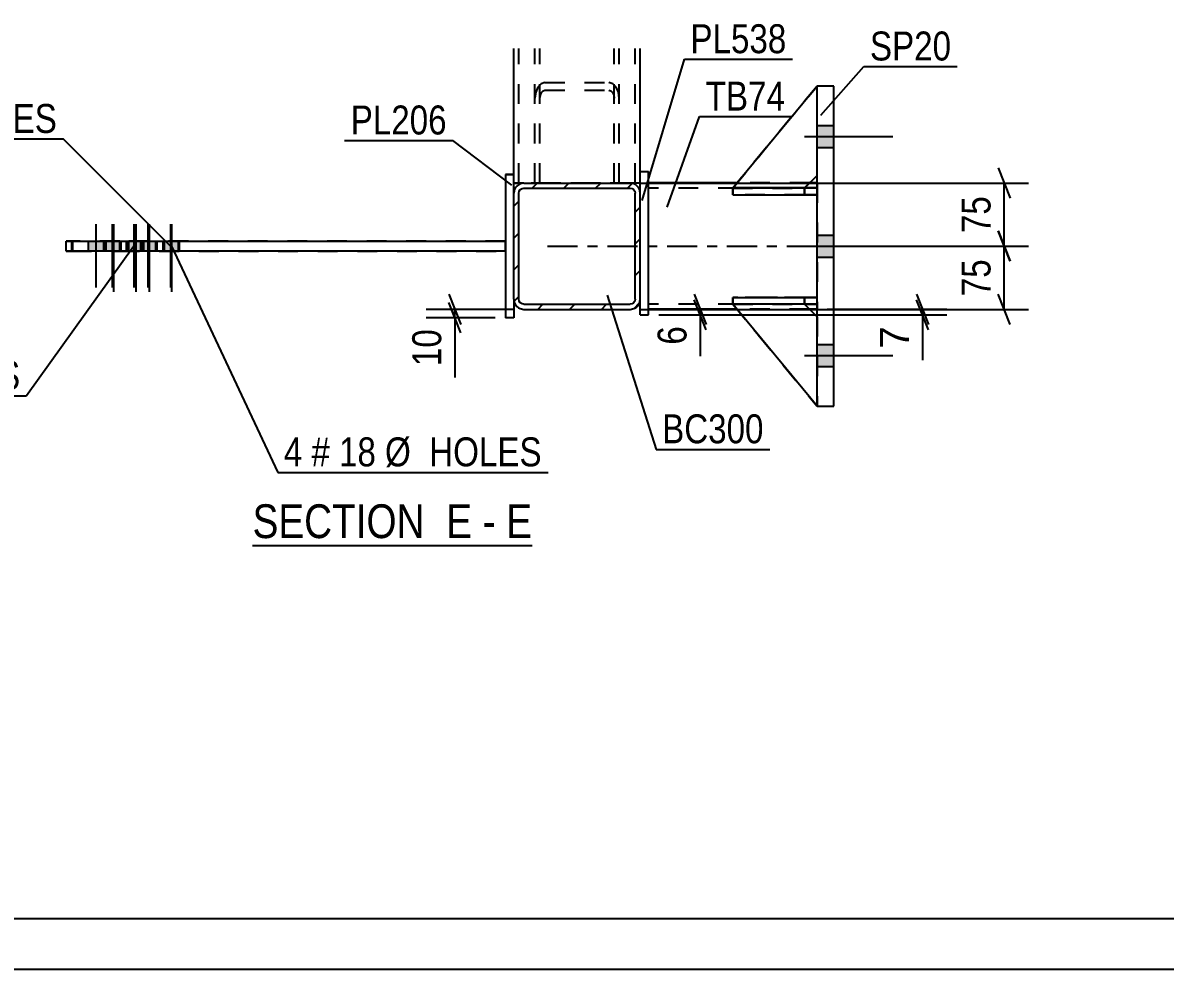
# Model space of a CAD drawing. Header units: millimetres. Extents: x -123 to 718, y -398 to 196.
# Drawn here: x 95.4 to 208.5, y -398.3 to -304.6 of the extents above; entities that cross this region are included whole.
import ezdxf

# ---------------------------------------------------------------- set-up
doc = ezdxf.new("R2010")
doc.units = ezdxf.units.MM
doc.linetypes.add('DXK_LINE_DOT2', pattern=[3.9198, 1.9599, -1.9599])
doc.linetypes.add('DXK_LINE_DOT3', pattern=[5.9187, 2.979, -0.9799, 0.9799, -0.9799])
doc.styles.add('Arial', font='ARIAL.TTF', dxfattribs={"height": 0.2})
doc.styles.add('Arial Narrow', font='ARIALN.TTF', dxfattribs={"height": 0.2})

# ---------------------------------------------------------------- blocks, each defined once
blk = doc.blocks.new('Unknown-318464438-1115')
at = {"color": 5, "linetype": 'Continuous'}
for p, q in [((-117.51, -393.29), (713.49, -393.29)), ((-122.51, -398.29), (718.49, -398.29))]:
    blk.add_line(p, q, dxfattribs=at)
blk = doc.blocks.new('Unknown-318464438-14 - 1231')
at = {"color": 6, "linetype": 'Continuous'}
blk.add_line((118.17, -356.38), (145.82, -356.38), dxfattribs=at)
at = {"color": 0, "linetype": 'Continuous'}
for points in [[(136.28, -355.63), (136.28, -352.13), (118.17, -352.13), (118.17, -355.63)], [(139.89, -355.63), (139.89, -352.13), (137.33, -352.13), (137.33, -355.63)], [(142.21, -355.63), (142.21, -352.13), (140.94, -352.13), (140.94, -355.63)], [(145.82, -355.63), (145.82, -352.13), (143.26, -352.13), (143.26, -355.63)]]:
    blk.add_wipeout(points, dxfattribs=at)
at = {"color": 7, "linetype": 'Continuous', "style": 'Arial Narrow'}
for s, p in [('SECTION ', (118.17, -355.63)), ('E', (137.33, -355.63)), ('E', (143.26, -355.63)), ('-', (140.94, -355.63))]:
    blk.add_text(s, height=3.34, dxfattribs=at).set_placement(p)
blk = doc.blocks.new('Part-318464438-1234 - 1231')
at = {"color": 2, "linetype": 'Continuous'}
for p, q in [((144.02, -319.66), (144.02, -307.2)), ((156.52, -320.5), (156.52, -307.2)), ((144.64, -320.5), (144.02, -320.5)), ((145.02, -320.5), (144.64, -320.5)), ((155.9, -320.5), (155.52, -320.5)), ((156.44, -320.5), (155.9, -320.5)), ((156.52, -320.5), (156.44, -320.5)), ((156.52, -320.5), (156.52, -320.5))]:
    blk.add_line(p, q, dxfattribs=at)
at = {"color": 7, "linetype": 'DXK_LINE_DOT2'}
for p, q in [((144.52, -320.5), (144.52, -307.2)), ((156.02, -320.5), (156.02, -307.2)), ((144.02, -320.5), (144.02, -319.66)), ((144.02, -320.5), (144.02, -320.5)), ((144.02, -320.5), (144.09, -320.5)), ((144.09, -320.5), (144.64, -320.5)), ((144.52, -320.5), (144.66, -320.5)), ((144.52, -320.5), (144.56, -320.5)), ((144.56, -320.5), (144.64, -320.5)), ((156.52, -320.5), (144.64, -320.5)), ((156.02, -320.5), (145.02, -320.5)), ((155.52, -320.5), (145.02, -320.5)), ((156.52, -320.5), (156.52, -320.5))]:
    blk.add_line(p, q, dxfattribs=at)
blk = doc.blocks.new('Part-318464438-1284 - 1231')
at = {"color": 2, "linetype": 'Continuous'}
for p, q in [((174.02, -342.57), (174.02, -310.9)), ((175.69, -310.9), (174.02, -310.9)), ((175.69, -342.57), (175.69, -310.9)), ((174.02, -342.57), (175.69, -342.57))]:
    blk.add_line(p, q, dxfattribs=at)
blk = doc.blocks.new('Part-318464438-1235 - 1231')
at = {"color": 7, "linetype": 'DXK_LINE_DOT2'}
for p, q in [((146.1, -320.5), (146.1, -307.2)), ((146.6, -320.5), (146.6, -307.2)), ((153.93, -320.5), (153.93, -307.2)), ((154.43, -320.5), (154.43, -307.2)), ((146.72, -310.67), (146.39, -311)), ((147.1, -310.55), (146.72, -310.67)), ((147.1, -310.55), (153.43, -310.55)), ((153.82, -310.67), (153.43, -310.55)), ((154.14, -311), (153.82, -310.67)), ((146.18, -311.5), (146.1, -312.09)), ((146.39, -311), (146.18, -311.5)), ((146.6, -312.09), (146.64, -311.8)), ((146.64, -311.8), (146.75, -311.55)), ((146.75, -311.55), (146.91, -311.38)), ((146.91, -311.38), (147.1, -311.32)), ((147.1, -311.32), (153.43, -311.32)), ((153.43, -311.32), (153.63, -311.38)), ((153.63, -311.38), (153.79, -311.55)), ((153.79, -311.55), (153.9, -311.8)), ((153.9, -311.8), (153.93, -312.09)), ((154.36, -311.5), (154.14, -311)), ((154.43, -312.09), (154.36, -311.5)), ((146.1, -320.5), (146.6, -320.5)), ((146.1, -320.5), (146.18, -320.5)), ((146.18, -320.5), (146.72, -320.5)), ((146.6, -320.5), (154.43, -320.5)), ((154.43, -320.5), (153.93, -320.5)), ((154.43, -320.5), (154.43, -320.5))]:
    blk.add_line(p, q, dxfattribs=at)
blk = doc.blocks.new('Part-318464438-1408 - 1231')
at = {"color": 7, "linetype": 'DXK_LINE_DOT2'}
for p, q in [((165.69, -321.65), (165.69, -320.98)), ((165.69, -320.98), (172.77, -320.98)), ((174.02, -320.98), (165.69, -320.98)), ((172.77, -321.65), (165.69, -321.65)), ((165.69, -321.65), (174.02, -321.65)), ((172.77, -321.65), (172.77, -320.98)), ((172.77, -320.98), (174.02, -320.98)), ((174.02, -321.65), (172.77, -321.65)), ((174.02, -321.65), (174.02, -320.98)), ((174.02, -321.65), (174.02, -320.98)), ((174.02, -320.98), (174.02, -320.98)), ((174.02, -321.65), (174.02, -321.65))]:
    blk.add_line(p, q, dxfattribs=at)
blk = doc.blocks.new('Part-318464438-1263 - 1231')
at = {"linetype": 'Continuous'}
h = blk.add_hatch(dxfattribs=at)
h.set_pattern_fill('', scale=0.7, style=0, pattern_type=0)
h.set_pattern_definition([(45, (155.901, -332.9228), (-1.57154, 1.57154), [])])
h.paths.add_polyline_path([(155.52, -333), (155.9, -332.92), (156.23, -332.71), (156.44, -332.38), (156.52, -332), (156.52, -321.5), (156.44, -321.12), (156.23, -320.79), (155.9, -320.58), (155.52, -320.5), (145.02, -320.5), (144.64, -320.58), (144.31, -320.79), (144.09, -321.12), (144.02, -321.5), (144.02, -332), (144.09, -332.38), (144.31, -332.71), (144.64, -332.92), (145.02, -333)])
h.paths.add_polyline_path([(145.02, -332.5), (144.83, -332.46), (144.66, -332.35), (144.56, -332.19), (144.52, -332), (144.52, -321.5), (144.56, -321.31), (144.66, -321.15), (144.83, -321.04), (145.02, -321), (155.52, -321), (155.71, -321.04), (155.87, -321.15), (155.98, -321.31), (156.02, -321.5), (156.02, -332), (155.98, -332.19), (155.87, -332.35), (155.71, -332.46), (155.52, -332.5)])
at = {"color": 2, "linetype": 'Continuous'}
for p, q in [((145.02, -320.5), (144.64, -320.58)), ((145.02, -320.5), (145.02, -320.5)), ((145.02, -320.5), (155.52, -320.5)), ((155.52, -320.5), (155.52, -320.5)), ((155.9, -320.58), (155.52, -320.5)), ((144.09, -321.12), (144.02, -321.5)), ((144.02, -321.5), (144.02, -321.5)), ((144.02, -332), (144.02, -321.5)), ((144.52, -321.5), (144.56, -321.31)), ((144.52, -321.5), (144.52, -321.5)), ((144.52, -332), (144.52, -321.5)), ((144.56, -321.31), (144.66, -321.15)), ((144.66, -321.15), (144.83, -321.04)), ((144.83, -321.04), (145.02, -321)), ((145.02, -321), (145.02, -321)), ((145.02, -321), (155.52, -321)), ((155.52, -321), (155.52, -321)), ((155.52, -321), (155.71, -321.04)), ((155.71, -321.04), (155.87, -321.15)), ((155.87, -321.15), (155.98, -321.31)), ((155.98, -321.31), (156.02, -321.5)), ((156.02, -321.5), (156.02, -321.5)), ((156.02, -332), (156.02, -321.5)), ((156.52, -321.5), (156.44, -321.12)), ((156.52, -321.5), (156.52, -321.5)), ((156.52, -332), (156.52, -321.5)), ((144.02, -332), (144.02, -332)), ((144.02, -332), (144.09, -332.38)), ((144.52, -332), (144.52, -332)), ((144.56, -332.19), (144.52, -332)), ((144.66, -332.35), (144.56, -332.19)), ((155.98, -332.19), (155.87, -332.35)), ((156.02, -332), (155.98, -332.19)), ((156.02, -332), (156.02, -332)), ((156.44, -332.38), (156.52, -332)), ((156.52, -332), (156.52, -332)), ((144.64, -332.92), (145.02, -333)), ((144.83, -332.46), (144.66, -332.35)), ((145.02, -332.5), (144.83, -332.46)), ((145.02, -332.5), (145.02, -332.5)), ((145.02, -332.5), (155.52, -332.5)), ((145.02, -333), (145.02, -333)), ((145.02, -333), (155.52, -333)), ((155.71, -332.46), (155.52, -332.5)), ((155.52, -332.5), (155.52, -332.5)), ((155.52, -333), (155.9, -332.92)), ((155.52, -333), (155.52, -333)), ((155.87, -332.35), (155.71, -332.46))]:
    blk.add_line(p, q, dxfattribs=at)
at = {"color": 7, "linetype": 'DXK_LINE_DOT3'}
blk.add_line((150.27, -326.75), (150.27, -326.75), dxfattribs=at)
at = {"color": 2, "linetype": 'Continuous'}
for centre, start, end in [((145.02, -321.5), 112.5, 157.5), ((155.52, -321.5), 22.5, 67.5), ((145.02, -332), 202.5, 247.5), ((155.52, -332), 292.5, 337.5)]:
    blk.add_arc(centre, 1, start, end, dxfattribs=at)
blk = doc.blocks.new('Part-318464438-1299 - 1231')
at = {"color": 2, "linetype": 'Continuous'}
for p, q in [((166.1, -320.49), (157.35, -320.49)), ((174.02, -320.49), (173.27, -320.49)), ((166.09, -332.99), (157.35, -332.99)), ((174.02, -332.99), (173.26, -332.99))]:
    blk.add_line(p, q, dxfattribs=at)
at = {"color": 7, "linetype": 'DXK_LINE_DOT2'}
for p, q in [((157.35, -332.99), (157.35, -320.49)), ((173.27, -320.49), (166.1, -320.49)), ((174.02, -320.49), (174.02, -332.99)), ((174.02, -320.99), (157.35, -320.99)), ((174.02, -332.49), (157.35, -332.49)), ((173.26, -332.99), (166.09, -332.99))]:
    blk.add_line(p, q, dxfattribs=at)
at = {"color": 7, "linetype": 'DXK_LINE_DOT3'}
blk.add_line((147.35, -326.74), (184.02, -326.74), dxfattribs=at)
blk = doc.blocks.new('Part-318464438-1314 - 1231')
at = {"color": 2, "linetype": 'Continuous'}
for p, q in [((156.52, -319.37), (157.35, -319.37)), ((157.35, -333.54), (157.35, -319.37)), ((156.52, -321.5), (156.52, -320.5)), ((156.52, -333.54), (156.52, -332)), ((156.52, -333.54), (157.35, -333.54))]:
    blk.add_line(p, q, dxfattribs=at)
at = {"color": 7, "linetype": 'DXK_LINE_DOT2'}
for p, q in [((156.52, -319.37), (157.35, -319.37)), ((156.52, -320.5), (156.52, -319.37)), ((156.52, -332), (156.52, -321.5)), ((156.52, -333.54), (157.35, -333.54))]:
    blk.add_line(p, q, dxfattribs=at)
blk = doc.blocks.new('Part-318464438-1330 - 1231')
at = {"color": 2, "linetype": 'Continuous'}
for p, q in [((143.18, -319.66), (143.18, -319.66)), ((144.02, -319.66), (143.18, -319.66)), ((143.18, -319.66), (143.18, -333.83)), ((144.02, -319.66), (144.02, -319.66)), ((144.02, -321.5), (144.02, -319.66)), ((144.02, -332), (144.02, -333.83)), ((143.18, -333.83), (143.18, -333.83)), ((144.02, -333.83), (143.18, -333.83)), ((144.02, -333.83), (144.02, -333.83))]:
    blk.add_line(p, q, dxfattribs=at)
at = {"color": 7, "linetype": 'DXK_LINE_DOT2'}
for p, q in [((143.18, -319.66), (144.02, -319.66)), ((144.02, -332), (144.02, -321.5)), ((144.02, -333.83), (143.18, -333.83)), ((143.18, -333.83), (143.18, -333.83))]:
    blk.add_line(p, q, dxfattribs=at)
blk = doc.blocks.new('Part-318464438-1386 - 1231')
at = {"color": 2, "linetype": 'Continuous'}
for p, q in [((174.02, -310.9), (165.68, -320.99)), ((174.02, -310.9), (174.02, -310.9)), ((174.02, -310.9), (174.02, -310.9)), ((172.78, -320.98), (174.02, -319.74)), ((166.72, -320.99), (165.68, -320.99)), ((165.68, -320.99), (165.68, -320.99))]:
    blk.add_line(p, q, dxfattribs=at)
at = {"color": 7, "linetype": 'DXK_LINE_DOT2'}
for p, q in [((174.02, -310.9), (165.68, -320.99)), ((174.02, -319.74), (174.02, -310.9)), ((172.77, -320.99), (174.02, -319.74)), ((172.77, -320.99), (165.68, -320.99)), ((172.77, -320.99), (166.72, -320.99)), ((172.77, -320.99), (172.78, -320.98)), ((172.77, -320.99), (172.77, -320.99))]:
    blk.add_line(p, q, dxfattribs=at)
blk = doc.blocks.new('Part-318464438-1387 - 1231')
at = {"color": 7, "linetype": 'DXK_LINE_DOT2'}
for p, q in [((174.02, -310.9), (165.68, -320.99)), ((165.68, -320.99), (174.02, -310.9)), ((174.02, -319.74), (174.02, -310.9)), ((172.77, -320.99), (174.02, -319.74)), ((172.77, -320.99), (174.02, -319.74)), ((165.68, -320.99), (172.77, -320.99)), ((165.68, -320.99), (165.68, -320.99)), ((172.77, -320.99), (165.68, -320.99)), ((172.77, -320.99), (172.77, -320.99))]:
    blk.add_line(p, q, dxfattribs=at)
blk = doc.blocks.new('Part-318464438-1388 - 1231')
at = {"color": 2, "linetype": 'Continuous'}
for p, q in [((165.68, -332.49), (165.68, -332.49)), ((172.77, -332.49), (165.68, -332.49)), ((174.02, -342.57), (165.68, -332.49)), ((172.77, -332.49), (172.77, -332.49)), ((172.77, -332.49), (174.02, -333.74))]:
    blk.add_line(p, q, dxfattribs=at)
at = {"color": 7, "linetype": 'DXK_LINE_DOT2'}
for p, q in [((165.68, -332.49), (172.77, -332.49)), ((174.02, -342.57), (165.68, -332.49)), ((172.77, -332.49), (174.02, -333.74)), ((174.02, -333.74), (174.02, -342.57))]:
    blk.add_line(p, q, dxfattribs=at)
blk = doc.blocks.new('Part-318464438-1389 - 1231')
at = {"color": 7, "linetype": 'DXK_LINE_DOT2'}
for p, q in [((165.68, -332.49), (172.77, -332.49)), ((174.02, -342.57), (165.68, -332.49)), ((165.68, -332.49), (165.68, -332.49)), ((172.77, -332.49), (165.68, -332.49)), ((165.68, -332.49), (174.02, -342.57)), ((172.77, -332.49), (174.02, -333.74)), ((172.77, -332.49), (172.77, -332.49)), ((172.77, -332.49), (174.02, -333.74)), ((174.02, -333.74), (174.02, -342.57))]:
    blk.add_line(p, q, dxfattribs=at)
blk = doc.blocks.new('Part-318464438-1391 - 1231')
at = {"color": 2, "linetype": 'Continuous'}
for p, q in [((99.74, -327.25), (99.74, -326.25)), ((99.74, -326.25), (100.4, -326.25)), ((100.4, -327.25), (100.4, -326.25)), ((100.4, -326.25), (105.13, -326.25)), ((105.13, -327.25), (105.13, -326.25)), ((105.13, -326.25), (143.18, -326.25)), ((143.18, -327.25), (143.18, -326.25)), ((100.4, -327.25), (99.74, -327.25)), ((99.74, -327.25), (99.74, -327.25)), ((105.13, -327.25), (100.4, -327.25)), ((143.18, -327.25), (105.13, -327.25))]:
    blk.add_line(p, q, dxfattribs=at)
at = {"color": 7, "linetype": 'DXK_LINE_DOT2'}
for p, q in [((100.28, -326.25), (99.74, -326.25)), ((100.28, -327.25), (100.28, -326.25)), ((105.02, -326.25), (100.28, -326.25)), ((105.02, -327.25), (105.02, -326.25)), ((143.18, -326.25), (105.02, -326.25)), ((99.74, -327.25), (100.28, -327.25)), ((99.74, -327.25), (99.74, -327.25)), ((100.28, -327.25), (105.02, -327.25)), ((105.02, -327.25), (143.18, -327.25))]:
    blk.add_line(p, q, dxfattribs=at)
blk = doc.blocks.new('Bolt-318464438-1534 - 1231')
at = {"linetype": 'Continuous'}
for points in [[(105.15, -326.25), (103.65, -326.25), (103.65, -327.25), (105.15, -327.25)], [(107.38, -326.25), (105.88, -326.25), (105.88, -327.25), (107.38, -327.25)], [(108.68, -326.25), (107.18, -326.25), (107.18, -327.25), (108.68, -327.25)], [(110.91, -326.25), (109.41, -326.25), (109.41, -327.25), (110.91, -327.25)]]:
    blk.add_hatch(color=1, dxfattribs=at).paths.add_polyline_path(points)
at = {"color": 1, "linetype": 'Continuous'}
for p, q in [((104.4, -324.58), (104.4, -331.25)), ((106.63, -324.58), (106.63, -331.25)), ((107.93, -324.58), (107.93, -331.25)), ((110.16, -324.58), (110.16, -331.25)), ((103.65, -326.25), (103.65, -327.25)), ((105.15, -326.25), (105.15, -327.25)), ((105.88, -326.25), (105.88, -327.25)), ((107.18, -326.25), (107.18, -327.25)), ((107.38, -326.25), (107.38, -327.25)), ((108.68, -326.25), (108.68, -327.25)), ((109.41, -326.25), (109.41, -327.25)), ((110.91, -326.25), (110.91, -327.25))]:
    blk.add_line(p, q, dxfattribs=at)
blk = doc.blocks.new('Part-318464438-1406 - 1231')
at = {"color": 2, "linetype": 'Continuous'}
for p, q in [((165.69, -320.98), (165.69, -320.98)), ((165.69, -320.98), (165.69, -321.65)), ((165.69, -321.65), (174.02, -321.65)), ((174.02, -320.98), (166.72, -320.98)), ((174.02, -320.98), (174.02, -320.98)), ((174.02, -320.98), (174.02, -321.65))]:
    blk.add_line(p, q, dxfattribs=at)
at = {"color": 7, "linetype": 'DXK_LINE_DOT2'}
for p, q in [((166.72, -320.98), (165.69, -320.98)), ((172.77, -320.98), (165.69, -320.98)), ((165.69, -321.65), (172.77, -321.65)), ((172.77, -320.98), (174.02, -320.98)), ((172.77, -320.98), (172.77, -321.65)), ((172.77, -321.65), (174.02, -321.65)), ((174.02, -320.98), (174.02, -320.98))]:
    blk.add_line(p, q, dxfattribs=at)
blk = doc.blocks.new('Part-318464438-1407 - 1231')
at = {"color": 2, "linetype": 'Continuous'}
for p, q in [((165.69, -331.82), (174.02, -331.82)), ((165.69, -331.82), (165.69, -332.48)), ((174.02, -331.82), (174.02, -331.82)), ((174.02, -332.48), (174.02, -331.82)), ((174.02, -332.48), (165.69, -332.48))]:
    blk.add_line(p, q, dxfattribs=at)
at = {"color": 7, "linetype": 'DXK_LINE_DOT2'}
for p, q in [((172.77, -331.82), (165.69, -331.82)), ((174.02, -331.82), (172.77, -331.82)), ((172.77, -331.82), (172.77, -332.48)), ((174.02, -331.82), (174.02, -331.82)), ((165.69, -332.48), (172.77, -332.48)), ((172.77, -332.48), (174.02, -332.48))]:
    blk.add_line(p, q, dxfattribs=at)
blk = doc.blocks.new('Part-318464438-1409 - 1231')
at = {"color": 7, "linetype": 'DXK_LINE_DOT2'}
for p, q in [((165.69, -332.48), (165.69, -331.82)), ((165.69, -331.82), (172.77, -331.82)), ((174.02, -331.82), (165.69, -331.82)), ((172.77, -332.48), (172.77, -331.82)), ((172.77, -331.82), (174.02, -331.82)), ((174.02, -332.48), (174.02, -331.82)), ((174.02, -332.48), (174.02, -331.82)), ((174.02, -331.82), (174.02, -331.82)), ((172.77, -332.48), (165.69, -332.48)), ((165.69, -332.48), (174.02, -332.48)), ((174.02, -332.48), (172.77, -332.48)), ((174.02, -332.48), (174.02, -332.48))]:
    blk.add_line(p, q, dxfattribs=at)
blk = doc.blocks.new('Bolt-318464438-1424 - 1231')
at = {"linetype": 'Continuous'}
for points in [[(175.69, -316.99), (175.69, -314.82), (174.02, -314.82), (174.02, -316.99)], [(175.69, -316.99), (175.69, -314.82), (174.02, -314.82), (174.02, -316.99)], [(175.69, -316.99), (175.69, -314.82), (174.02, -314.82), (174.02, -316.99)], [(175.69, -327.82), (175.69, -325.65), (174.02, -325.65), (174.02, -327.82)], [(175.69, -327.82), (175.69, -325.65), (174.02, -325.65), (174.02, -327.82)], [(175.69, -338.65), (175.69, -336.49), (174.02, -336.49), (174.02, -338.65)], [(175.69, -338.65), (175.69, -336.49), (174.02, -336.49), (174.02, -338.65)], [(175.69, -338.65), (175.69, -336.49), (174.02, -336.49), (174.02, -338.65)]]:
    blk.add_hatch(color=1, dxfattribs=at).paths.add_polyline_path(points)
at = {"color": 1, "linetype": 'Continuous'}
for p, q in [((174.02, -314.82), (175.69, -314.82)), ((174.02, -314.82), (175.69, -314.82)), ((174.02, -314.82), (175.69, -314.82)), ((172.77, -315.9), (181.52, -315.9)), ((172.77, -315.9), (181.52, -315.9)), ((172.77, -315.9), (181.52, -315.9)), ((174.02, -316.99), (175.69, -316.99)), ((174.02, -316.99), (175.69, -316.99)), ((174.02, -316.99), (175.69, -316.99)), ((174.02, -325.65), (175.69, -325.65)), ((174.02, -325.65), (175.69, -325.65)), ((172.77, -326.74), (181.52, -326.74)), ((172.77, -326.74), (181.52, -326.74)), ((174.02, -327.82), (175.69, -327.82)), ((174.02, -327.82), (175.69, -327.82)), ((174.02, -336.49), (175.69, -336.49)), ((174.02, -336.49), (175.69, -336.49)), ((174.02, -336.49), (175.69, -336.49)), ((172.77, -337.57), (181.52, -337.57)), ((172.77, -337.57), (181.52, -337.57)), ((172.77, -337.57), (181.52, -337.57)), ((174.02, -338.65), (175.69, -338.65)), ((174.02, -338.65), (175.69, -338.65)), ((174.02, -338.65), (175.69, -338.65))]:
    blk.add_line(p, q, dxfattribs=at)
blk = doc.blocks.new('Bolt-318464438-1524 - 1231')
at = {"linetype": 'Continuous'}
for points in [[(103.41, -326.25), (101.91, -326.25), (101.91, -327.25), (103.41, -327.25)], [(103.41, -326.25), (101.91, -326.25), (101.91, -327.25), (103.41, -327.25)], [(107.16, -326.25), (105.66, -326.25), (105.66, -327.25), (107.16, -327.25)], [(107.16, -326.25), (105.66, -326.25), (105.66, -327.25), (107.16, -327.25)]]:
    blk.add_hatch(color=1, dxfattribs=at).paths.add_polyline_path(points)
at = {"color": 1, "linetype": 'Continuous'}
for p, q in [((102.66, -324.58), (102.66, -330.83)), ((102.66, -324.58), (102.66, -330.83)), ((106.41, -324.58), (106.41, -330.83)), ((106.41, -324.58), (106.41, -330.83)), ((101.91, -326.25), (101.91, -327.25)), ((101.91, -326.25), (101.91, -327.25)), ((103.41, -326.25), (103.41, -327.25)), ((103.41, -326.25), (103.41, -327.25)), ((105.66, -326.25), (105.66, -327.25)), ((105.66, -326.25), (105.66, -327.25)), ((107.16, -326.25), (107.16, -327.25)), ((107.16, -326.25), (107.16, -327.25))]:
    blk.add_line(p, q, dxfattribs=at)
blk = doc.blocks.new('Bolt-318464438-1525 - 1231')
at = {"linetype": 'Continuous'}
for points in [[(105.03, -326.25), (103.53, -326.25), (103.53, -327.25), (105.03, -327.25)], [(107.26, -326.25), (105.76, -326.25), (105.76, -327.25), (107.26, -327.25)], [(108.57, -326.25), (107.07, -326.25), (107.07, -327.25), (108.57, -327.25)], [(110.8, -326.25), (109.3, -326.25), (109.3, -327.25), (110.8, -327.25)]]:
    blk.add_hatch(color=1, dxfattribs=at).paths.add_polyline_path(points)
at = {"color": 1, "linetype": 'Continuous'}
for p, q in [((104.28, -324.58), (104.28, -330.83)), ((106.51, -324.58), (106.51, -330.83)), ((107.82, -324.58), (107.82, -330.83)), ((110.05, -324.58), (110.05, -330.83)), ((103.53, -326.25), (103.53, -327.25)), ((105.03, -326.25), (105.03, -327.25)), ((105.76, -326.25), (105.76, -327.25)), ((107.07, -326.25), (107.07, -327.25)), ((107.26, -326.25), (107.26, -327.25)), ((108.57, -326.25), (108.57, -327.25)), ((109.3, -326.25), (109.3, -327.25)), ((110.8, -326.25), (110.8, -327.25))]:
    blk.add_line(p, q, dxfattribs=at)
blk = doc.blocks.new('StraightDimension-318464438-1566 - 1231')
at = {"color": 7, "linetype": 'Continuous'}
for p, q in [((191.93, -319), (193.13, -322)), ((156.52, -320.5), (194.93, -320.5)), ((192.53, -326.74), (192.53, -320.5)), ((193.13, -328.24), (191.93, -325.24)), ((175.85, -326.74), (194.93, -326.74))]:
    blk.add_line(p, q, dxfattribs=at)
at = {"color": 0}
blk.add_wipeout([(191.78, -321.19), (187.58, -321.19), (187.58, -326.05), (191.78, -326.05)], dxfattribs=at)
at = {"color": 3, "style": 'Arial Narrow'}
blk.add_text('75', height=2.863, rotation=90.0002, dxfattribs=at).set_placement((191.18, -325.45))
blk = doc.blocks.new('StraightDimension-318464438-1536 - 1231')
at = {"color": 7, "linetype": 'Continuous'}
for p, q in [((183.86, -331.49), (185.06, -334.49)), ((185.06, -335.04), (183.86, -332.04)), ((175.02, -332.99), (186.86, -332.99)), ((184.46, -333.54), (184.46, -332.99)), ((158.35, -333.54), (186.86, -333.54)), ((184.46, -333.54), (184.46, -338.01)), ((184.46, -333.54), (184.46, -338.01))]:
    blk.add_line(p, q, dxfattribs=at)
at = {"color": 0}
blk.add_wipeout([(183.71, -334.06), (179.51, -334.06), (179.51, -337.49), (183.71, -337.49)], dxfattribs=at)
at = {"color": 3, "style": 'Arial'}
blk.add_text('7', height=2.87, rotation=90.0002, dxfattribs=at).set_placement((183.11, -336.89))
blk = doc.blocks.new('StraightDimension-318464438-1588 - 1231')
at = {"color": 7, "linetype": 'Continuous'}
for p, q in [((161.85, -331.5), (163.05, -334.5)), ((163.05, -335.04), (161.85, -332.04)), ((156.52, -333), (164.85, -333)), ((162.45, -333.54), (162.45, -333)), ((158.35, -333.54), (164.85, -333.54)), ((162.45, -333.54), (162.45, -337.62)), ((162.45, -333.54), (162.45, -337.62))]:
    blk.add_line(p, q, dxfattribs=at)
at = {"color": 0}
blk.add_wipeout([(161.7, -334.06), (157.5, -334.06), (157.5, -337.09), (161.7, -337.09)], dxfattribs=at)
at = {"color": 3, "style": 'Arial Narrow'}
blk.add_text('6', height=2.86, rotation=90.0002, dxfattribs=at).set_placement((161.1, -336.49))
blk = doc.blocks.new('StraightDimension-318464438-1579 - 1231')
at = {"color": 7, "linetype": 'Continuous'}
for p, q in [((137.58, -331.5), (138.78, -334.5)), ((144.02, -333), (135.33, -333)), ((138.78, -335.33), (137.58, -332.33)), ((138.18, -333.83), (138.18, -333)), ((142.18, -333.83), (135.33, -333.83)), ((138.18, -333.83), (138.18, -339.74)), ((138.18, -333.83), (138.18, -339.74))]:
    blk.add_line(p, q, dxfattribs=at)
at = {"color": 0}
blk.add_wipeout([(137.43, -334.35), (133.23, -334.35), (133.23, -339.21), (137.43, -339.21)], dxfattribs=at)
at = {"color": 3, "style": 'Arial Narrow'}
blk.add_text('10', height=2.863, rotation=90.0002, dxfattribs=at).set_placement((136.83, -338.61))
blk = doc.blocks.new('StraightDimension-318464438-1552 - 1231')
at = {"color": 7, "linetype": 'Continuous'}
for p, q in [((191.93, -325.24), (193.13, -328.24)), ((175.85, -326.74), (194.93, -326.74)), ((192.53, -333), (192.53, -326.74)), ((193.13, -334.5), (191.93, -331.5)), ((156.52, -333), (194.93, -333))]:
    blk.add_line(p, q, dxfattribs=at)
at = {"color": 0}
blk.add_wipeout([(191.78, -327.44), (187.58, -327.44), (187.58, -332.3), (191.78, -332.3)], dxfattribs=at)
at = {"color": 3, "style": 'Arial Narrow'}
blk.add_text('75', height=2.863, rotation=90.0002, dxfattribs=at).set_placement((191.18, -331.7))
blk = doc.blocks.new('Mark-318464438-1258 - 1231')
at = {"color": 30, "linetype": 'Continuous'}
for p, q in [((153.26, -331.58), (158.09, -346.85)), ((158.09, -346.85), (169.34, -346.85))]:
    blk.add_line(p, q, dxfattribs=at)
at = {"color": 0}
blk.add_wipeout([(168.74, -346.25), (168.74, -343.25), (158.69, -343.25), (158.69, -346.25)], dxfattribs=at)
blk.add_wipeout([(168.74, -346.25), (168.74, -343.25), (158.69, -343.25), (158.69, -346.25)], dxfattribs=at)
at = {"color": 3, "style": 'Arial Narrow'}
blk.add_text('BC300', height=2.863, dxfattribs=at).set_placement((158.69, -346.25))
blk = doc.blocks.new('Mark-318464438-1280 - 1231')
at = {"color": 30, "linetype": 'Continuous'}
for p, q in [((174.38, -313.77), (178.65, -308.97)), ((178.65, -308.97), (187.89, -308.97))]:
    blk.add_line(p, q, dxfattribs=at)
at = {"color": 0}
blk.add_wipeout([(187.29, -308.37), (187.29, -305.37), (179.25, -305.37), (179.25, -308.37)], dxfattribs=at)
blk.add_wipeout([(187.29, -308.37), (187.29, -305.37), (179.25, -305.37), (179.25, -308.37)], dxfattribs=at)
at = {"color": 3, "style": 'Arial Narrow'}
blk.add_text('SP20', height=2.863, dxfattribs=at).set_placement((179.25, -308.37))
blk = doc.blocks.new('Mark-318464438-1295 - 1231')
at = {"color": 30, "linetype": 'Continuous'}
for p, q in [((159.19, -322.88), (162.4, -313.93)), ((162.4, -313.93), (171.45, -313.93))]:
    blk.add_line(p, q, dxfattribs=at)
at = {"color": 0}
blk.add_wipeout([(170.85, -313.33), (170.85, -310.33), (163, -310.33), (163, -313.33)], dxfattribs=at)
blk.add_wipeout([(170.85, -313.33), (170.85, -310.33), (163, -310.33), (163, -313.33)], dxfattribs=at)
at = {"color": 3, "style": 'Arial Narrow'}
blk.add_text('TB74', height=2.863, dxfattribs=at).set_placement((163, -313.33))
blk = doc.blocks.new('Mark-318464438-1310 - 1231')
at = {"color": 30, "linetype": 'Continuous'}
for p, q in [((156.71, -322.23), (160.89, -308.25)), ((160.89, -308.25), (171.59, -308.25))]:
    blk.add_line(p, q, dxfattribs=at)
at = {"color": 0}
blk.add_wipeout([(170.99, -307.65), (170.99, -304.65), (161.49, -304.65), (161.49, -307.65)], dxfattribs=at)
blk.add_wipeout([(170.99, -307.65), (170.99, -304.65), (161.49, -304.65), (161.49, -307.65)], dxfattribs=at)
at = {"color": 3, "style": 'Arial Narrow'}
blk.add_text('PL538', height=2.863, dxfattribs=at).set_placement((161.49, -307.65))
blk = doc.blocks.new('Mark-318464438-1326 - 1231')
at = {"color": 30, "linetype": 'Continuous'}
for p in [(127.28, -316.29), (143.81, -320.71)]:
    blk.add_line(p, (137.98, -316.29), dxfattribs=at)
at = {"color": 0}
blk.add_wipeout([(137.38, -315.69), (137.38, -312.69), (127.88, -312.69), (127.88, -315.69)], dxfattribs=at)
blk.add_wipeout([(137.38, -315.69), (137.38, -312.69), (127.88, -312.69), (127.88, -315.69)], dxfattribs=at)
at = {"color": 3, "style": 'Arial Narrow'}
blk.add_text('PL206', height=2.863, dxfattribs=at).set_placement((127.88, -315.69))
blk = doc.blocks.new('Mark-318464438-7941 - 1231')
at = {"color": 7, "linetype": 'Continuous'}
for p, q in [((110.16, -326.75), (120.66, -349.13)), ((120.66, -349.13), (147.4, -349.13))]:
    blk.add_line(p, q, dxfattribs=at)
at = {"color": 0}
for points in [[(123.09, -348.53), (123.09, -345.53), (121.26, -345.53), (121.26, -348.53)], [(125.82, -348.53), (125.82, -345.53), (123.99, -345.53), (123.99, -348.53)], [(130.37, -348.53), (130.37, -345.53), (126.72, -345.53), (126.72, -348.53)], [(146.8, -348.53), (146.8, -345.53), (131.27, -345.53), (131.27, -348.53)]]:
    blk.add_wipeout(points, dxfattribs=at)
for points in [[(123.09, -348.53), (123.09, -345.53), (121.26, -345.53), (121.26, -348.53)], [(125.82, -348.53), (125.82, -345.53), (123.99, -345.53), (123.99, -348.53)], [(130.37, -348.53), (130.37, -345.53), (126.72, -345.53), (126.72, -348.53)], [(146.8, -348.53), (146.8, -345.53), (131.27, -345.53), (131.27, -348.53)]]:
    blk.add_wipeout(points, dxfattribs=at)
at = {"color": 3, "style": 'Arial Narrow'}
for s, height, p in [('4', 2.86, (121.26, -348.53)), ('#', 2.86, (123.99, -348.53)), ('18', 2.863, (126.72, -348.53)), ('Ø  HOLES', 2.863, (131.27, -348.53))]:
    blk.add_text(s, height=height, dxfattribs=at).set_placement(p)
blk = doc.blocks.new('Mark-318464438-7939 - 1231')
at = {"color": 7, "linetype": 'Continuous'}
for p in [(72.7, -316.14), (110.05, -326.75)]:
    blk.add_line(p, (99.44, -316.14), dxfattribs=at)
at = {"color": 0}
for points in [[(75.13, -315.54), (75.13, -312.54), (73.3, -312.54), (73.3, -315.54)], [(77.86, -315.54), (77.86, -312.54), (76.03, -312.54), (76.03, -315.54)], [(82.41, -315.54), (82.41, -312.54), (78.76, -312.54), (78.76, -315.54)], [(98.84, -315.54), (98.84, -312.54), (83.31, -312.54), (83.31, -315.54)]]:
    blk.add_wipeout(points, dxfattribs=at)
for points in [[(75.13, -315.54), (75.13, -312.54), (73.3, -312.54), (73.3, -315.54)], [(77.86, -315.54), (77.86, -312.54), (76.03, -312.54), (76.03, -315.54)], [(82.41, -315.54), (82.41, -312.54), (78.76, -312.54), (78.76, -315.54)], [(98.84, -315.54), (98.84, -312.54), (83.31, -312.54), (83.31, -315.54)]]:
    blk.add_wipeout(points, dxfattribs=at)
at = {"color": 3, "style": 'Arial Narrow'}
for s, height, p in [('4', 2.86, (73.3, -315.54)), ('#', 2.86, (76.03, -315.54)), ('18', 2.863, (78.76, -315.54)), ('Ø  HOLES', 2.863, (83.31, -315.54))]:
    blk.add_text(s, height=height, dxfattribs=at).set_placement(p)
blk = doc.blocks.new('Mark-318464438-7940 - 1231')
at = {"color": 7, "linetype": 'Continuous'}
for p in [(106.41, -326.75), (69.06, -341.55)]:
    blk.add_line(p, (95.8, -341.55), dxfattribs=at)
at = {"color": 0}
for points in [[(71.49, -340.95), (71.49, -337.95), (69.66, -337.95), (69.66, -340.95)], [(74.22, -340.95), (74.22, -337.95), (72.39, -337.95), (72.39, -340.95)], [(78.78, -340.95), (78.78, -337.95), (75.12, -337.95), (75.12, -340.95)], [(95.2, -340.95), (95.2, -337.95), (79.68, -337.95), (79.68, -340.95)]]:
    blk.add_wipeout(points, dxfattribs=at)
for points in [[(71.49, -340.95), (71.49, -337.95), (69.66, -337.95), (69.66, -340.95)], [(74.22, -340.95), (74.22, -337.95), (72.39, -337.95), (72.39, -340.95)], [(78.78, -340.95), (78.78, -337.95), (75.12, -337.95), (75.12, -340.95)], [(95.2, -340.95), (95.2, -337.95), (79.68, -337.95), (79.68, -340.95)]]:
    blk.add_wipeout(points, dxfattribs=at)
at = {"color": 3, "style": 'Arial Narrow'}
for s, height, p in [('4', 2.86, (69.66, -340.95)), ('#', 2.86, (72.39, -340.95)), ('18', 2.863, (75.12, -340.95)), ('Ø  HOLES', 2.863, (79.68, -340.95))]:
    blk.add_text(s, height=height, dxfattribs=at).set_placement(p)

msp = doc.modelspace()

# ---------------------------------------------------------------- block references
for name in ['Unknown-318464438-1115', 'Part-318464438-1234 - 1231', 'Part-318464438-1235 - 1231', 'Part-318464438-1386 - 1231', 'Part-318464438-1387 - 1231', 'Part-318464438-1284 - 1231', 'Bolt-318464438-1424 - 1231', 'Part-318464438-1330 - 1231', 'Part-318464438-1314 - 1231', 'Part-318464438-1263 - 1231', 'Part-318464438-1299 - 1231', 'Part-318464438-1408 - 1231', 'Part-318464438-1406 - 1231', 'Bolt-318464438-1524 - 1231', 'Bolt-318464438-1525 - 1231', 'Bolt-318464438-1534 - 1231', 'Part-318464438-1391 - 1231', 'Part-318464438-1407 - 1231', 'Part-318464438-1409 - 1231', 'Part-318464438-1388 - 1231', 'Part-318464438-1389 - 1231']:
    msp.add_blockref(name, (0, 0))

# ---------------------------------------------------------------- next in the draw order: block references
for name in ['Mark-318464438-1280 - 1231', 'Mark-318464438-1326 - 1231', 'StraightDimension-318464438-1566 - 1231', 'StraightDimension-318464438-1579 - 1231', 'StraightDimension-318464438-1536 - 1231', 'Unknown-318464438-14 - 1231']:
    msp.add_blockref(name, (0, 0))

# ---------------------------------------------------------------- next in the draw order: block references
for name in ['Mark-318464438-1295 - 1231', 'Mark-318464438-7941 - 1231', 'StraightDimension-318464438-1588 - 1231']:
    msp.add_blockref(name, (0, 0))

# ---------------------------------------------------------------- next in the draw order: block references
for name in ['Mark-318464438-1310 - 1231', 'Mark-318464438-7939 - 1231', 'StraightDimension-318464438-1552 - 1231']:
    msp.add_blockref(name, (0, 0))

# ---------------------------------------------------------------- next in the draw order: block references
for name in ['Mark-318464438-7940 - 1231', 'Mark-318464438-1258 - 1231']:
    msp.add_blockref(name, (0, 0))

doc.saveas('drawing.dxf')
